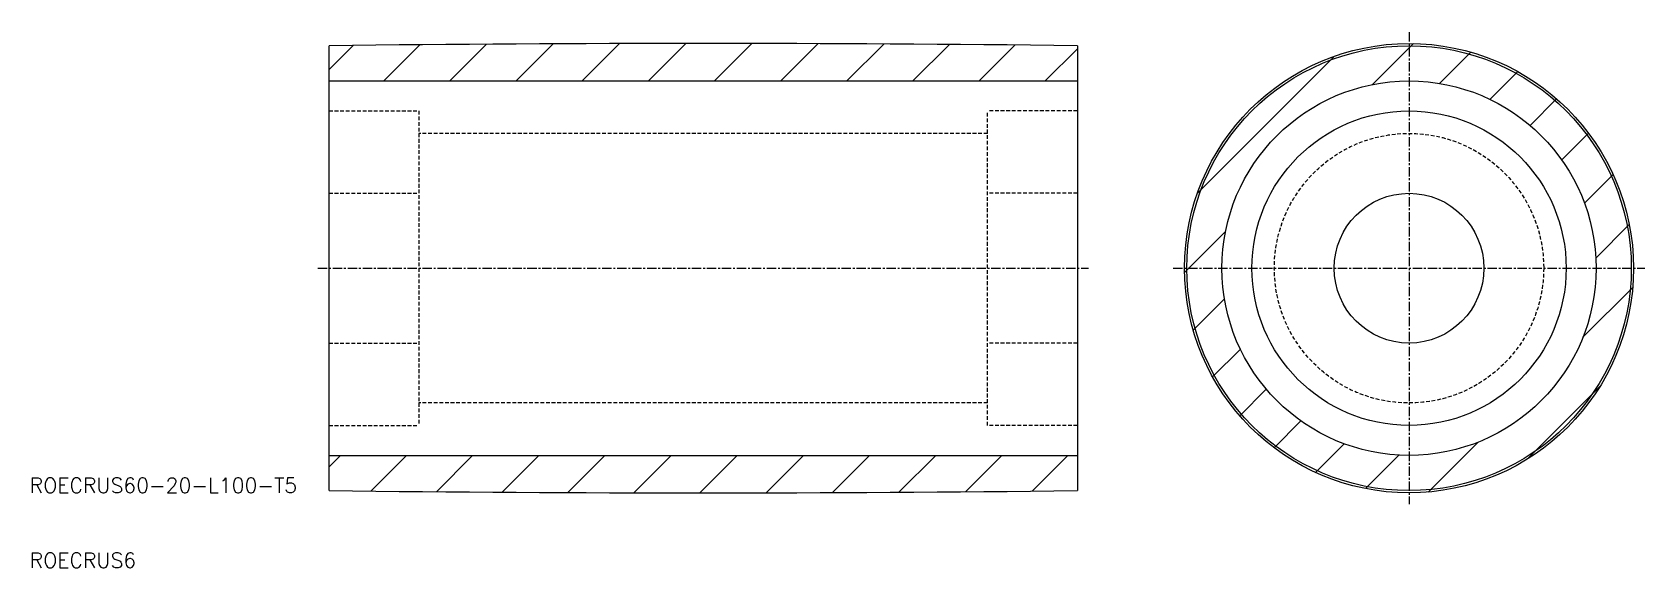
# Model space of a CAD drawing. Extents: x 10 to 226, y 10 to 81.
import ezdxf

# ---------------------------------------------------------------- set-up
doc = ezdxf.new("R2010")
doc.units = 0
doc.linetypes.add('CENTER', pattern=[2, 1.25, -0.25, 0.25, -0.25])
doc.linetypes.add('DASHED', pattern=[0.75, 0.5, -0.25])
doc.layers.get('0').update_dxf_attribs({"linetype": 'CONTINUOUS'})
doc.layers.add('CENTER', color=1, linetype='CENTER')
doc.styles.get("Standard").update_dxf_attribs({"font": 'txt.shx', "bigfont": 'extfont.shx'})

# ---------------------------------------------------------------- blocks, each defined once
blk = doc.blocks.new('*X2')
at = {"color": 0, "linetype": 'CONTINUOUS'}
for p, q in [((50, 76.52), (53.22, 79.74)), ((57.32, 75), (62.15, 79.83)), ((66.16, 75), (71.06, 79.9)), ((75, 75), (79.95, 79.95)), ((83.84, 75), (88.82, 79.99)), ((92.68, 75), (97.68, 80)), ((101.52, 75), (106.51, 79.99)), ((110.36, 75), (115.33, 79.97)), ((119.19, 75), (124.12, 79.93)), ((128.03, 75), (132.9, 79.87)), ((136.87, 75), (141.66, 79.79)), ((194.32, 79.41), (194.9, 79.99)), ((145.71, 75), (150, 79.29)), ((166.02, 59.95), (184.37, 78.3)), ((189.42, 74.52), (194.32, 79.41)), ((198.41, 74.66), (202.58, 78.84)), ((205.13, 72.54), (208.84, 76.25)), ((210.49, 69.07), (214.03, 72.61)), ((214.72, 64.46), (218.29, 68.03)), ((217.77, 58.67), (221.59, 62.49)), ((164.9, 50), (169.8, 54.9)), ((219.28, 51.34), (223.75, 55.81)), ((164.32, 49.42), (164.9, 50)), ((217.56, 40.78), (224.21, 47.43)), ((165.48, 41.74), (169.66, 45.91)), ((168.07, 35.48), (171.78, 39.19)), ((171.71, 30.28), (175.25, 33.83)), ((210.1, 24.49), (219.83, 34.21)), ((176.29, 26.03), (179.86, 29.6)), ((181.82, 22.73), (185.65, 26.55)), ((196.89, 20.11), (203.54, 26.76)), ((50, 23.48), (51.52, 25)), ((55.59, 20.24), (60.36, 25)), ((64.35, 20.15), (69.19, 25)), ((73.12, 20.09), (78.03, 25)), ((81.91, 20.04), (86.87, 25)), ((90.72, 20.01), (95.71, 25)), ((99.55, 20), (104.55, 25)), ((108.4, 20.01), (113.39, 25)), ((117.26, 20.04), (122.23, 25)), ((126.15, 20.08), (131.07, 25)), ((135.05, 20.15), (139.9, 25)), ((143.98, 20.23), (148.74, 25)), ((188.51, 20.57), (192.97, 25.04))]:
    blk.add_line(p, q, dxfattribs=at)

msp = doc.modelspace()

# ---------------------------------------------------------------- linework, layer by layer
at = {"color": 7, "linetype": 'CONTINUOUS'}
for p, q in [((50, 20.3), (50, 79.7)), ((150, 79.7), (150, 20.3)), ((50, 75), (150, 75)), ((50, 25), (150, 25))]:
    msp.add_line(p, q, dxfattribs=at)
at = {"color": 3, "linetype": 'DASHED'}
for p, q in [((50, 71), (62, 71)), ((62, 71), (62, 29)), ((150, 71), (138, 71)), ((138, 29), (138, 71)), ((138, 68), (62, 68)), ((50, 60), (62, 60)), ((150, 60), (138, 60)), ((50, 40), (62, 40)), ((150, 40), (138, 40)), ((138, 32), (62, 32)), ((50, 29), (62, 29)), ((150, 29), (138, 29))]:
    msp.add_line(p, q, dxfattribs=at)
at = {"color": 7, "linetype": 'CONTINUOUS'}
for radius in [30, 29.7, 25, 21, 10]:
    msp.add_circle((194.32, 50), radius, dxfattribs=at)
at = {"color": 3, "linetype": 'DASHED'}
msp.add_circle((194.32, 50), 18, dxfattribs=at)
at = {"color": 7, "linetype": 'CONTINUOUS'}
for centre, start, end in [((100, -4086.82), 89.31246, 90.68754), ((100, 4186.82), 269.31246, 270.68754)]:
    msp.add_arc(centre, 4166.82, start, end, dxfattribs=at)
at = {"layer": 'CENTER', "color": 1, "linetype": 'CENTER'}
for p, q in [((194.32, 81.5), (194.32, 18.5)), ((48.5, 50), (151.5, 50)), ((162.82, 50), (225.82, 50))]:
    msp.add_line(p, q, dxfattribs=at)

# ---------------------------------------------------------------- block references
at = {"color": 3, "linetype": 'CONTINUOUS'}
msp.add_blockref('*X2', (0, 0), dxfattribs=at)

# ---------------------------------------------------------------- texts
at = {"color": 7, "linetype": 'CONTINUOUS'}
for s, p in [('ROECRUS60-20-L100-T5', (10, 20)), ('ROECRUS6', (10, 10))]:
    msp.add_text(s, height=2, dxfattribs=at).set_placement(p)

doc.saveas('drawing.dxf')
